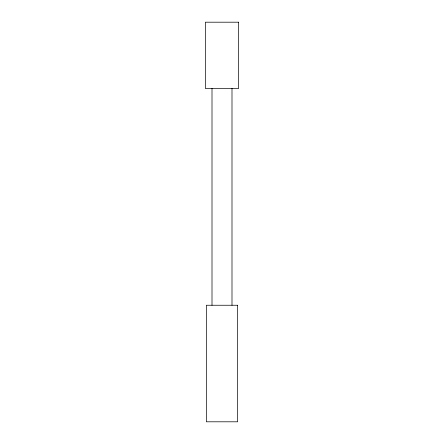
<?xml version="1.0" encoding="UTF-8"?>
<svg xmlns="http://www.w3.org/2000/svg" width="444" height="444" viewBox="0 0 444 444"><rect width="100%" height="100%" fill="white"/><g stroke="black" fill="none" stroke-linecap="round" stroke-linejoin="round"><path stroke-width="0.67" d="M231.996 88.406L231.996 305.25M212.004 88.406L212.004 305.25M238.65 22.2L205.35 22.2L205.35 88.473L238.65 88.473L238.65 22.2M237.64 305.25L206.36 305.25L206.36 421.8L237.64 421.8L237.64 305.25"/></g></svg>
